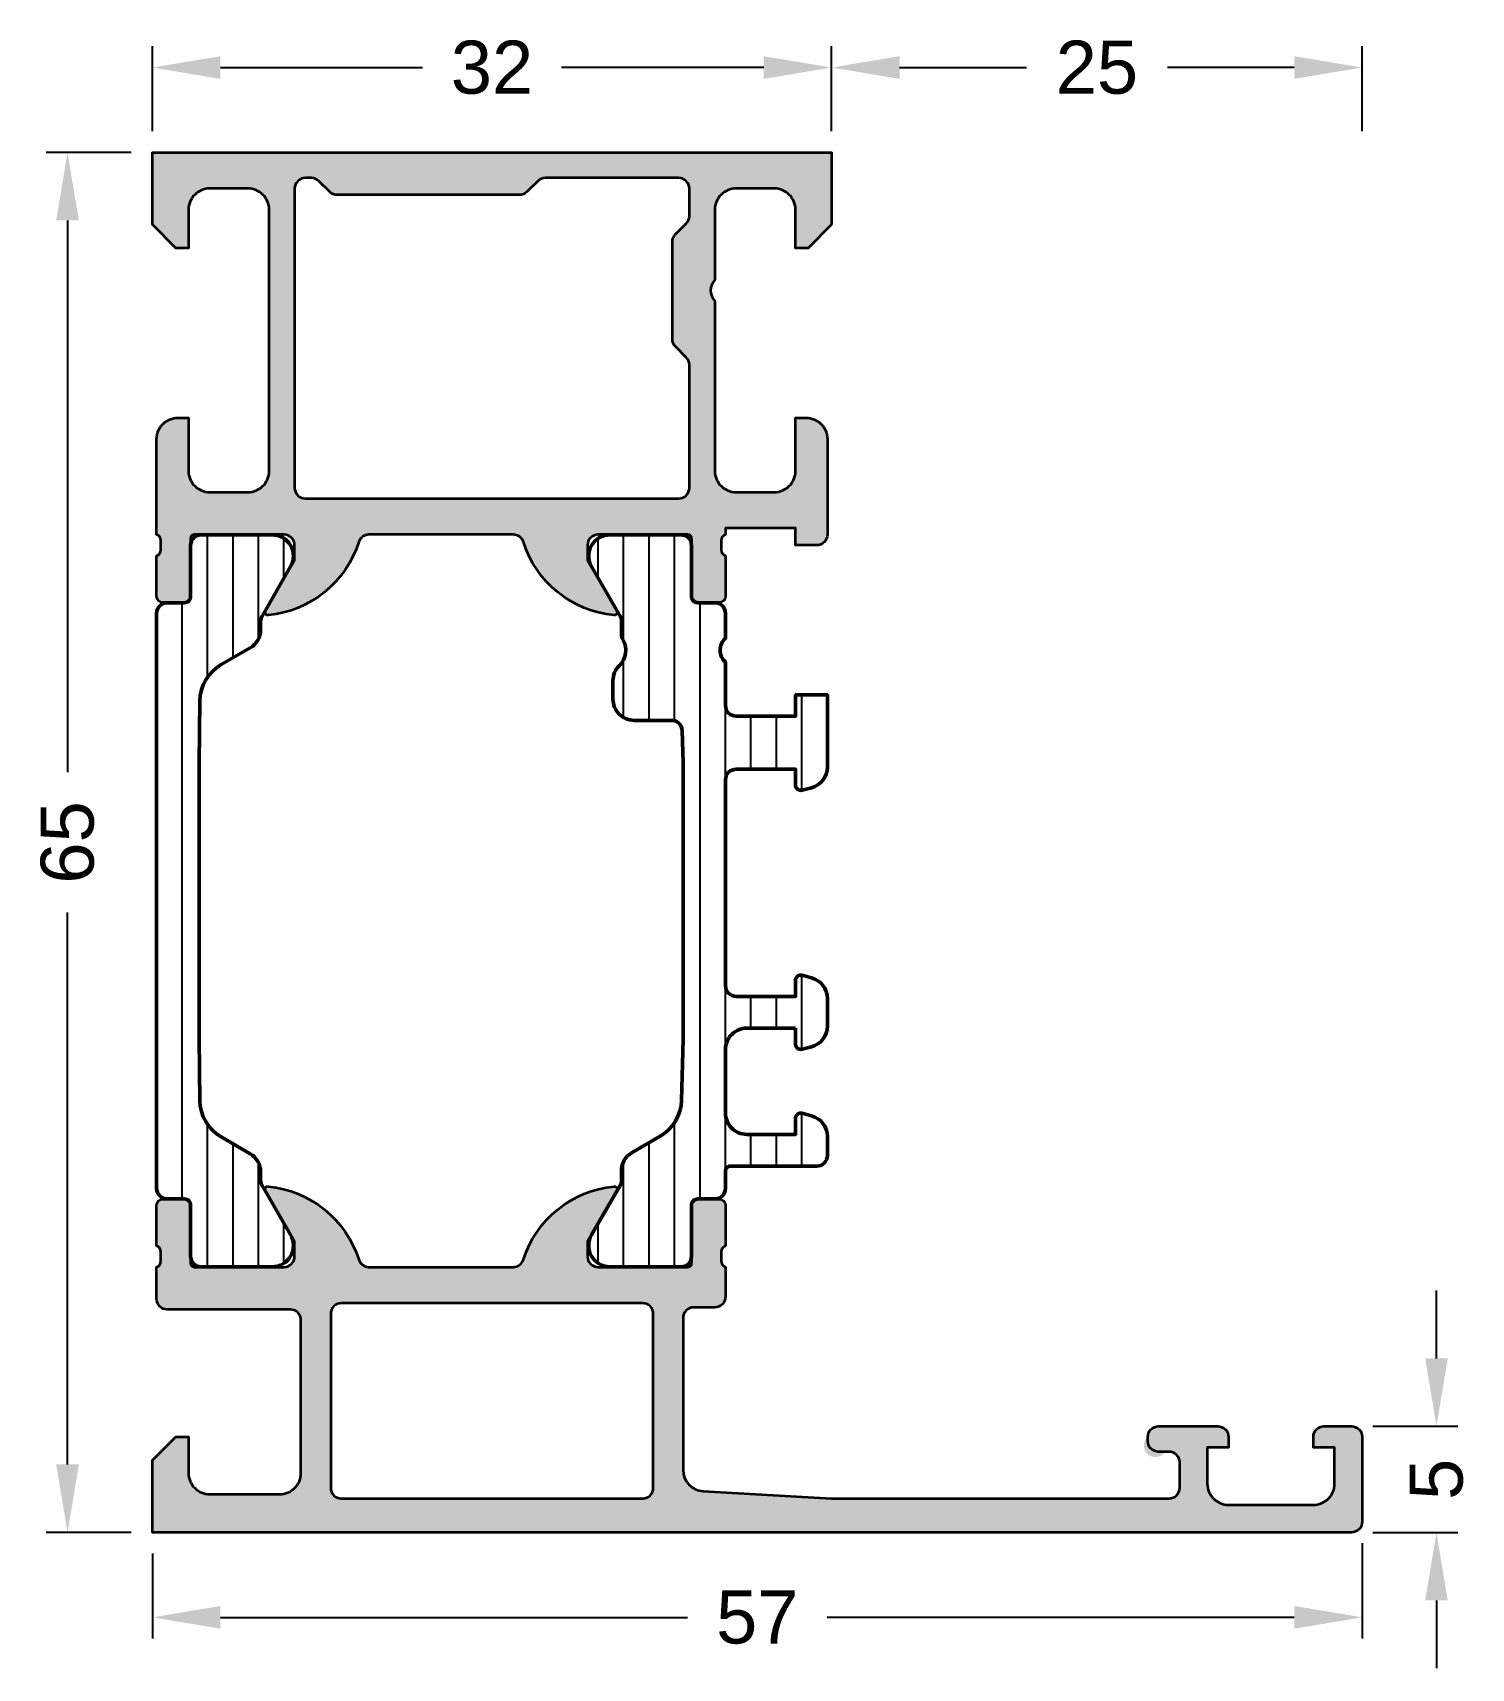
# Model space of a CAD drawing. Header units: millimetres. Extents: x 57.3 to 125.1, y 110.6 to 187.6.
import ezdxf

# ---------------------------------------------------------------- set-up
doc = ezdxf.new("R2010")
doc.units = ezdxf.units.MM
doc.header["$PDMODE"] = 1
doc.header["$PDSIZE"] = -0.001
for name, color, linetype, lineweight in [('S01_Bemaßung', 140, 'Continuous', 25), ('S03_AL_Kontur', 255, 'Continuous', 35), ('S04_AL_Schraffur', 253, 'Continuous', 25), ('S07_Isolation_Kontur', 91, 'Continuous', 50), ('S08_Isolation_Schraffur', 103, 'Continuous', 25)]:
    doc.layers.add(name, color=color, linetype=linetype, lineweight=lineweight)
doc.styles.add('Arial', font='arial.ttf')
doc.dimstyles.new('1 zu 1', dxfattribs={"dimtxt": 2.5, "dimasz": 3.2, "dimexe": 1, "dimexo": 1, "dimgap": 1.5, "dimtad": 0, "dimdec": 1, "dimrnd": 0.5, "dimdsep": 46, "dimtxsty": 'Arial', "dimcen": 0, "dimclrd": 256, "dimclre": 256, "dimclrt": 256, "dimadec": 0, "dimazin": 0, "dimtfac": 1, "dimtdec": 1, "dimtofl": 0, "dimtmove": 0, "dimatfit": 1, "dimfxl": 1, "dimtolj": 1, "dimlwd": 25, "dimlwe": 25, "dimarcsym": 0})

# ---------------------------------------------------------------- blocks, each defined once
blk = doc.blocks.new('*D15')
at = {"layer": 'Defpoints', "color": 0, "transparency": 16777216}
for p in [(94.919, 185.961), (62.919, 181.961), (94.919, 181.961)]:
    blk.add_point(p, dxfattribs=at)
at = {"layer": 'S01_Bemaßung', "lineweight": 25, "transparency": 16777216}
for p, q in [((62.919, 182.961), (62.919, 186.961)), ((94.919, 182.961), (94.919, 186.961)), ((66.119, 185.961), (75.642, 185.961)), ((91.719, 185.961), (82.196, 185.961))]:
    blk.add_line(p, q, dxfattribs=at)
at = {"layer": 'S01_Bemaßung', "transparency": 16777216}
for points in [[(66.119, 186.495), (66.119, 185.428), (62.919, 185.961)], [(91.719, 186.495), (91.719, 185.428), (94.919, 185.961)]]:
    blk.add_solid(points, dxfattribs=at)
at = {"layer": 'S01_Bemaßung', "transparency": 16777216, "insert": (78.919, 185.961), "char_height": 2.5, "attachment_point": 5, "style": 'Arial'}
blk.add_mtext('\\A1;32', dxfattribs=at)
blk = doc.blocks.new('*D16')
at = {"layer": 'Defpoints', "color": 0, "transparency": 16777216}
for p in [(119.919, 185.961), (94.919, 181.961), (119.919, 181.961)]:
    blk.add_point(p, dxfattribs=at)
at = {"layer": 'S01_Bemaßung', "lineweight": 25, "transparency": 16777216}
for p, q in [((94.919, 182.961), (94.919, 186.961)), ((119.919, 182.961), (119.919, 186.961)), ((98.119, 185.961), (104.098, 185.961)), ((116.719, 185.961), (110.74, 185.961))]:
    blk.add_line(p, q, dxfattribs=at)
at = {"layer": 'S01_Bemaßung', "transparency": 16777216}
for points in [[(98.119, 186.495), (98.119, 185.428), (94.919, 185.961)], [(116.719, 186.495), (116.719, 185.428), (119.919, 185.961)]]:
    blk.add_solid(points, dxfattribs=at)
at = {"layer": 'S01_Bemaßung', "transparency": 16777216, "insert": (107.419, 185.961), "char_height": 2.5, "attachment_point": 5, "style": 'Arial'}
blk.add_mtext('\\A1;25', dxfattribs=at)
blk = doc.blocks.new('*D17')
at = {"layer": 'Defpoints', "color": 0, "transparency": 16777216}
for p in [(58.919, 181.961), (62.919, 181.961), (62.919, 116.961)]:
    blk.add_point(p, dxfattribs=at)
at = {"layer": 'S01_Bemaßung', "lineweight": 25, "transparency": 16777216}
for p, q in [((61.919, 181.961), (57.919, 181.961)), ((58.919, 178.761), (58.919, 152.768)), ((58.919, 120.161), (58.919, 146.154)), ((61.919, 116.961), (57.919, 116.961))]:
    blk.add_line(p, q, dxfattribs=at)
at = {"layer": 'S01_Bemaßung', "transparency": 16777216}
for points in [[(58.386, 178.761), (59.452, 178.761), (58.919, 181.961)], [(58.386, 120.161), (59.452, 120.161), (58.919, 116.961)]]:
    blk.add_solid(points, dxfattribs=at)
at = {"layer": 'S01_Bemaßung', "transparency": 16777216, "insert": (58.919, 149.461), "char_height": 2.5, "attachment_point": 5, "rotation": 90, "style": 'Arial'}
blk.add_mtext('\\A1;65', dxfattribs=at)
blk = doc.blocks.new('*D18')
at = {"layer": 'Defpoints', "color": 0, "transparency": 16777216}
for p in [(119.919, 117.461), (62.919, 116.961), (119.919, 112.961)]:
    blk.add_point(p, dxfattribs=at)
at = {"layer": 'S01_Bemaßung', "lineweight": 25, "transparency": 16777216}
for p, q in [((119.919, 116.461), (119.919, 111.961)), ((62.919, 115.961), (62.919, 111.961)), ((66.119, 112.961), (88.128, 112.961)), ((116.719, 112.961), (94.709, 112.961))]:
    blk.add_line(p, q, dxfattribs=at)
at = {"layer": 'S01_Bemaßung', "transparency": 16777216}
for points in [[(66.119, 113.495), (66.119, 112.428), (62.919, 112.961)], [(116.719, 113.495), (116.719, 112.428), (119.919, 112.961)]]:
    blk.add_solid(points, dxfattribs=at)
at = {"layer": 'S01_Bemaßung', "transparency": 16777216, "insert": (91.419, 112.961), "char_height": 2.5, "attachment_point": 5, "style": 'Arial'}
blk.add_mtext('\\A1;57', dxfattribs=at)
blk = doc.blocks.new('*D19')
at = {"layer": 'Defpoints', "color": 0, "transparency": 16777216}
for p in [(119.419, 121.961), (123.419, 121.961), (119.419, 116.961)]:
    blk.add_point(p, dxfattribs=at)
at = {"layer": 'S01_Bemaßung', "lineweight": 25, "transparency": 16777216}
for p, q in [((123.419, 125.161), (123.419, 128.361)), ((120.419, 121.961), (124.419, 121.961)), ((120.419, 116.961), (124.419, 116.961)), ((123.419, 113.761), (123.419, 110.561))]:
    blk.add_line(p, q, dxfattribs=at)
at = {"layer": 'S01_Bemaßung', "transparency": 16777216}
for points in [[(122.886, 125.161), (123.952, 125.161), (123.419, 121.961)], [(122.886, 113.761), (123.952, 113.761), (123.419, 116.961)]]:
    blk.add_solid(points, dxfattribs=at)
at = {"layer": 'S01_Bemaßung', "transparency": 16777216, "insert": (123.419, 119.461), "char_height": 2.5, "attachment_point": 5, "rotation": 90, "style": 'Arial'}
blk.add_mtext('\\A1;5', dxfattribs=at)

msp = doc.modelspace()

# ---------------------------------------------------------------- hatches: boundary and pattern name
at = {"layer": 'S04_AL_Schraffur'}
h = msp.add_hatch(color=256, dxfattribs=at)
h.dxf.hatch_style = 1
h.paths.add_polyline_path([(62.919, 181.961), (62.919, 178.561), (64.019, 177.461), (64.619, 177.461), (64.619, 179.261, -0.414214), (65.619, 180.261), (67.419, 180.261, -0.414214), (68.419, 179.261), (68.419, 166.961, -0.414214), (67.419, 165.961), (65.619, 165.961, -0.414214), (64.619, 166.961), (64.619, 169.461), (64.119, 169.461, 0.414214), (63.119, 168.461), (63.119, 163.961, -0.317837), (63.319, 163.678), (63.319, 163.244, -0.317837), (63.119, 162.961), (63.119, 161.061, 0.414214), (63.419, 160.761), (64.409, 160.761, 0.414214), (64.709, 161.061), (64.709, 163.761, -0.414214), (64.909, 163.961), (69.119, 163.961, -0.414214), (69.619, 163.461), (69.619, 162.761), (68.237, 160.368, 0.610538), (68.371, 160.162, 0.299201), (72.643, 163.614, -0.326134), (73.119, 163.961), (79.919, 163.961, -0.326134), (80.395, 163.614, 0.299201), (84.667, 160.162, 0.610538), (84.8, 160.368), (83.419, 162.761), (83.419, 163.461, -0.414214), (83.919, 163.961), (88.129, 163.961, -0.414214), (88.329, 163.761), (88.329, 161.061, 0.414214), (88.629, 160.761), (89.619, 160.761, 0.414214), (89.919, 161.061), (89.919, 162.961, -0.317837), (89.719, 163.244), (89.719, 163.678, -0.317837), (89.919, 163.961), (89.919, 164.261), (93.219, 164.261), (93.219, 163.461), (94.219, 163.461, 0.414214), (94.719, 163.961), (94.719, 168.461, 0.414214), (93.719, 169.461), (93.219, 169.461), (93.219, 166.961, -0.414214), (92.219, 165.961), (90.419, 165.961, -0.414214), (89.419, 166.961), (89.419, 174.961, -0.4), (89.419, 175.961), (89.419, 179.261, -0.414214), (90.419, 180.261), (92.219, 180.261, -0.414214), (93.219, 179.261), (93.219, 177.461), (93.819, 177.461), (94.919, 178.561), (94.919, 181.961)])
h.paths.add_polyline_path([(80.212, 179.961, 0.198912), (80.565, 180.108), (81.072, 180.615, -0.198912), (81.426, 180.761), (87.719, 180.761, -0.414214), (88.219, 180.261), (88.219, 178.968, -0.198912), (88.072, 178.615), (87.565, 178.108, 0.198912), (87.419, 177.754), (87.419, 173.168, 0.198912), (87.565, 172.815), (88.072, 172.308, -0.198912), (88.219, 171.954), (88.219, 166.161, -0.414214), (87.719, 165.661), (70.119, 165.661, -0.414214), (69.619, 166.161), (69.619, 180.261, -0.414214), (70.119, 180.761), (70.412, 180.761, -0.198912), (70.765, 180.615), (71.272, 180.108, 0.198912), (71.626, 179.961)], flags=16)
h = msp.add_hatch(color=256, dxfattribs=at)
h.dxf.hatch_style = 1
h.paths.add_polyline_path([(72.643, 129.809, 0.299201), (68.371, 133.261, 0.610538), (68.237, 133.054), (69.619, 130.661), (69.619, 129.961, -0.414214), (69.119, 129.461), (64.909, 129.461, -0.414214), (64.709, 129.661), (64.709, 132.361, 0.414214), (64.409, 132.661), (63.419, 132.661, 0.414214), (63.119, 132.361), (63.119, 130.461, -0.317837), (63.319, 130.178), (63.319, 129.744, -0.317837), (63.119, 129.461), (63.119, 127.961, 0.414214), (63.619, 127.461), (69.419, 127.461, -0.414214), (69.919, 126.961), (69.919, 119.761, -0.414214), (68.919, 118.761), (65.619, 118.761, -0.414214), (64.619, 119.761), (64.619, 121.461), (64.019, 121.461), (62.919, 120.361), (62.919, 116.961), (119.419, 116.961, 0.414214), (119.919, 117.461), (119.919, 121.461, 0.414214), (119.419, 121.961), (118.119, 121.961, 0.414214), (117.619, 121.461), (117.619, 120.961), (118.619, 120.961), (118.619, 119.261, -0.414214), (117.619, 118.261), (113.619, 118.261, -0.414214), (112.619, 119.261), (112.619, 120.961), (113.619, 120.961), (113.619, 121.461, 0.414214), (113.119, 121.961), (110.319, 121.961, 0.414214), (109.819, 121.461, 1.076163), (110.58, 120.701, -0.568801), (111.319, 120.261), (111.319, 119.061, -0.414214), (110.819, 118.561), (94.919, 118.561), (88.862, 118.907, -0.397592), (87.919, 119.906), (87.919, 127.061, -0.414214), (88.419, 127.561), (89.419, 127.561, 0.414214), (89.919, 128.061), (89.919, 129.461, -0.317837), (89.719, 129.744), (89.719, 130.178, -0.317837), (89.919, 130.461), (89.919, 132.361, 0.414214), (89.619, 132.661), (88.629, 132.661, 0.414214), (88.329, 132.361), (88.329, 129.661, -0.414214), (88.129, 129.461), (83.919, 129.461, -0.414214), (83.419, 129.961), (83.419, 130.661), (84.8, 133.054, 0.610538), (84.667, 133.261, 0.299201), (80.395, 129.809, -0.326134), (79.919, 129.461), (73.119, 129.461, -0.326134)])
h.paths.add_polyline_path([(71.819, 127.761), (86.019, 127.761, -0.414214), (86.519, 127.261), (86.519, 119.061, -0.414214), (86.019, 118.561), (71.819, 118.561, -0.414214), (71.319, 119.061), (71.319, 127.261, -0.414214)], flags=16)
at = {"layer": 'S08_Isolation_Schraffur', "extrusion": (-4.90947e-48, -3.69623e-33, -1)}
h = msp.add_hatch(dxfattribs=at)
h.set_pattern_fill('LINIE', color=256, scale=1.2, angle=-90)
h.set_pattern_definition([(270, (-63.1189, 146.7112), (1.2, 8e-16), [])])
h.paths.add_polyline_path([(-67.519, 134.8, 0.267949), (-68.019, 133.934), (-68.019, 133.547, -0.131652), (-68.086, 133.297), (-69.428, 130.971, 0.57735), (-68.562, 129.471), (-65.219, 129.471, 0.414214), (-64.719, 129.971), (-64.719, 132.371, -0.414214), (-64.419, 132.671), (-63.619, 132.671, 0.414214), (-63.119, 133.171), (-63.119, 160.251, 0.414214), (-63.619, 160.751), (-64.419, 160.751, -0.414214), (-64.719, 161.051), (-64.719, 163.451, 0.414214), (-65.219, 163.951), (-68.562, 163.951, 0.57735), (-69.428, 162.451), (-68.086, 160.126, -0.131652), (-68.019, 159.876), (-68.019, 159.489, 0.267949), (-67.519, 158.623), (-66.155, 157.835, -0.264648), (-65.155, 156.128), (-65.119, 153.211), (-65.119, 140.211), (-65.155, 137.295, -0.264648), (-66.155, 135.588)])
at = {"layer": 'S08_Isolation_Schraffur'}
h = msp.add_hatch(dxfattribs=at)
h.set_pattern_fill('LINIE', color=256, scale=1.2, angle=270)
h.set_pattern_definition([(270, (89.9189, 163.9612), (1.2, -2e-16), [])])
h.paths.add_polyline_path([(84.952, 133.297), (83.609, 130.971, 0.57735), (84.475, 129.471), (87.819, 129.471, 0.414214), (88.319, 129.971), (88.319, 132.371, -0.414214), (88.619, 132.671), (89.419, 132.671, 0.414214), (89.919, 133.171), (89.919, 134.011, -0.414214), (90.119, 134.211), (94.219, 134.211, 0.414214), (94.719, 134.711), (94.719, 135.618, 0.339454), (93.978, 136.584), (93.534, 136.703, 0.493145), (93.219, 136.461), (93.219, 135.711), (90.919, 135.711, -0.414214), (89.919, 136.711), (89.919, 139.711, -0.414214), (90.919, 140.711), (93.219, 140.711), (93.219, 139.961, 0.493145), (93.534, 139.72), (93.978, 139.839, 0.339454), (94.719, 140.805), (94.719, 142.118, 0.339454), (93.978, 143.084), (93.534, 143.203, 0.493145), (93.219, 142.961), (93.219, 142.211), (90.419, 142.211, -0.414214), (89.919, 142.711), (89.919, 152.411, -0.414214), (90.419, 152.911), (93.219, 152.911), (93.219, 152.161, 0.493145), (93.534, 151.92), (93.978, 152.039, 0.339454), (94.719, 153.005), (94.719, 156.411), (93.219, 156.411), (93.219, 155.411), (90.419, 155.411, -0.414214), (89.919, 155.911), (89.919, 157.952, -0.447214), (89.919, 159.07), (89.919, 160.251, 0.414214), (89.419, 160.751), (88.619, 160.751, -0.414214), (88.319, 161.051), (88.319, 163.451, 0.414214), (87.819, 163.951), (84.475, 163.951, 0.57735), (83.609, 162.451), (85.019, 160.01), (85.019, 159.26, 0.131326), (85.086, 159.01, -0.341886), (84.919, 157.797, 0.201513), (84.619, 157.083), (84.619, 156.211, 0.414214), (85.619, 155.211), (87.381, 155.211, -0.406956), (87.881, 154.724), (87.919, 153.211), (87.919, 140.211), (87.847, 137.308, -0.261304), (86.847, 135.626), (85.519, 134.859, 0.362054), (84.998, 133.689, -0.206032)])

# ---------------------------------------------------------------- linework, layer by layer
at = {"layer": 'S03_AL_Kontur'}
for points in [[(94.919, 178.561), (93.819, 177.461), (93.219, 177.461), (93.219, 179.261, 0.414214), (92.219, 180.261), (90.419, 180.261, 0.414214), (89.419, 179.261), (89.419, 175.961, 0.4), (89.419, 174.961), (89.419, 166.961, 0.414214), (90.419, 165.961), (92.219, 165.961, 0.414214), (93.219, 166.961), (93.219, 169.461), (93.719, 169.461, -0.414214), (94.719, 168.461), (94.719, 163.961, -0.414214), (94.219, 163.461), (93.219, 163.461), (93.219, 164.261), (89.919, 164.261), (89.919, 163.961, 0.317837), (89.719, 163.678), (89.719, 163.244, 0.317837), (89.919, 162.961), (89.919, 161.061, -0.414214), (89.619, 160.761), (88.629, 160.761, -0.414214), (88.329, 161.061), (88.329, 163.761, 0.414214), (88.129, 163.961), (83.919, 163.961, 0.414214), (83.419, 163.461), (83.419, 162.761), (84.8, 160.368, -0.610538), (84.667, 160.162, -0.299201), (80.395, 163.614, 0.326134), (79.919, 163.961), (73.119, 163.961, 0.326134), (72.643, 163.614, -0.299201), (68.371, 160.162, -0.610538), (68.237, 160.368), (69.619, 162.761), (69.619, 163.461, 0.414214), (69.119, 163.961), (64.909, 163.961, 0.414214), (64.709, 163.761), (64.709, 161.061, -0.414214), (64.409, 160.761), (63.419, 160.761, -0.414214), (63.119, 161.061), (63.119, 162.961, 0.317837), (63.319, 163.244), (63.319, 163.678, 0.317837), (63.119, 163.961), (63.119, 168.461, -0.414214), (64.119, 169.461), (64.619, 169.461), (64.619, 166.961, 0.414214), (65.619, 165.961), (67.419, 165.961, 0.414214), (68.419, 166.961), (68.419, 179.261, 0.414214), (67.419, 180.261), (65.619, 180.261, 0.414214), (64.619, 179.261), (64.619, 177.461), (64.019, 177.461), (62.919, 178.561), (62.919, 181.961), (94.919, 181.961)], [(70.119, 180.761, 0.414214), (69.619, 180.261), (69.619, 166.161, 0.414214), (70.119, 165.661), (87.719, 165.661, 0.414214), (88.219, 166.161), (88.219, 171.954, 0.198912), (88.072, 172.308), (87.565, 172.815, -0.198912), (87.419, 173.168), (87.419, 177.754, -0.198912), (87.565, 178.108), (88.072, 178.615, 0.198912), (88.219, 178.968), (88.219, 180.261, 0.414214), (87.719, 180.761), (81.426, 180.761, 0.198912), (81.072, 180.615), (80.565, 180.108, -0.198912), (80.212, 179.961), (71.626, 179.961, -0.198912), (71.272, 180.108), (70.765, 180.615, 0.198912), (70.412, 180.761)], [(72.643, 129.809, 0.326134), (73.119, 129.461), (79.919, 129.461, 0.326134), (80.395, 129.809, -0.299201), (84.667, 133.261, -0.610538), (84.8, 133.054), (83.419, 130.661), (83.419, 129.961, 0.414214), (83.919, 129.461), (88.129, 129.461, 0.414214), (88.329, 129.661), (88.329, 132.361, -0.414214), (88.629, 132.661), (89.619, 132.661, -0.414214), (89.919, 132.361), (89.919, 130.461, 0.317837), (89.719, 130.178), (89.719, 129.744, 0.317837), (89.919, 129.461), (89.919, 128.061, -0.414214), (89.419, 127.561), (88.419, 127.561, 0.414214), (87.919, 127.061), (87.919, 119.906, 0.397592), (88.862, 118.907), (94.919, 118.561), (110.819, 118.561, 0.414214), (111.319, 119.061), (111.319, 120.261, 0.414214), (110.819, 120.761), (110.319, 120.761, -0.414214), (109.819, 121.261), (109.819, 121.461, -0.414214), (110.319, 121.961), (113.119, 121.961, -0.414214), (113.619, 121.461), (113.619, 120.961), (112.619, 120.961), (112.619, 119.261, 0.414214), (113.619, 118.261), (117.619, 118.261, 0.414214), (118.619, 119.261), (118.619, 120.961), (117.619, 120.961), (117.619, 121.461, -0.414214), (118.119, 121.961), (119.419, 121.961, -0.414214), (119.919, 121.461), (119.919, 117.461, -0.414214), (119.419, 116.961), (62.919, 116.961), (62.919, 120.361), (64.019, 121.461), (64.619, 121.461), (64.619, 119.761, 0.414214), (65.619, 118.761), (68.919, 118.761, 0.414214), (69.919, 119.761), (69.919, 126.961, 0.414214), (69.419, 127.461), (63.619, 127.461, -0.414214), (63.119, 127.961), (63.119, 129.461, 0.317837), (63.319, 129.744), (63.319, 130.178, 0.317837), (63.119, 130.461), (63.119, 132.361, -0.414214), (63.419, 132.661), (64.409, 132.661, -0.414214), (64.709, 132.361), (64.709, 129.661, 0.414214), (64.909, 129.461), (69.119, 129.461, 0.414214), (69.619, 129.961), (69.619, 130.661), (68.237, 133.054, -0.610538), (68.371, 133.261, -0.299201)], [(71.819, 127.761, 0.414214), (71.319, 127.261), (71.319, 119.061, 0.414214), (71.819, 118.561), (86.019, 118.561, 0.414214), (86.519, 119.061), (86.519, 127.261, 0.414214), (86.019, 127.761)]]:
    msp.add_lwpolyline(points, format="xyb", close=True, dxfattribs=at)
at = {"layer": 'S07_Isolation_Kontur', "extrusion": (-4.90947e-48, -3.69623e-33, -1)}
msp.add_lwpolyline([(-68.019, 159.876), (-68.019, 159.489, 0.267949), (-67.519, 158.623), (-66.155, 157.835, -0.264648), (-65.155, 156.128), (-65.119, 153.211), (-65.119, 140.211), (-65.155, 137.295, -0.264648), (-66.155, 135.588), (-67.519, 134.8, 0.267949), (-68.019, 133.934), (-68.019, 133.547, -0.131652), (-68.086, 133.297), (-69.428, 130.971, 0.57735), (-68.562, 129.471), (-65.219, 129.471, 0.414214), (-64.719, 129.971), (-64.719, 132.371, -0.414214), (-64.419, 132.671), (-63.619, 132.671, 0.414214), (-63.119, 133.171), (-63.119, 160.251, 0.414214), (-63.619, 160.751), (-64.419, 160.751, -0.414214), (-64.719, 161.051), (-64.719, 163.451, 0.414214), (-65.219, 163.951), (-68.562, 163.951, 0.57735), (-69.428, 162.451), (-68.086, 160.126, -0.131652)], format="xyb", close=True, dxfattribs=at)
at = {"layer": 'S07_Isolation_Kontur'}
msp.add_lwpolyline([(93.219, 140.711), (90.919, 140.711, 0.414214), (89.919, 139.711), (89.919, 136.711, 0.414214), (90.919, 135.711), (93.219, 135.711), (93.219, 136.461, -0.493145), (93.534, 136.703), (93.978, 136.584, -0.339454), (94.719, 135.618), (94.719, 134.711, -0.414214), (94.219, 134.211), (90.119, 134.211, 0.414214), (89.919, 134.011), (89.919, 133.171, -0.414214), (89.419, 132.671), (88.619, 132.671, 0.414214), (88.319, 132.371), (88.319, 129.971, -0.414214), (87.819, 129.471), (84.475, 129.471, -0.57735), (83.609, 130.971), (84.952, 133.297, 0.131652), (85.019, 133.547), (85.019, 133.993, -0.267949), (85.519, 134.859), (86.847, 135.626, 0.261304), (87.847, 137.308), (87.919, 140.199, 0.006211), (87.919, 140.224), (87.919, 153.211), (87.881, 154.724, 0.406956), (87.381, 155.211), (85.619, 155.211, -0.414214), (84.619, 156.211), (84.619, 157.083, -0.201513), (84.919, 157.797, 0.341886), (85.086, 159.01, -0.131326), (85.019, 159.26), (85.019, 159.876, 0.131652), (84.952, 160.126), (83.609, 162.451, -0.57735), (84.475, 163.951), (87.819, 163.951, -0.414214), (88.319, 163.451), (88.319, 161.051, 0.414214), (88.619, 160.751), (89.419, 160.751, -0.414214), (89.919, 160.251), (89.919, 159.07, 0.447214), (89.919, 157.952), (89.919, 155.911, 0.414214), (90.419, 155.411), (93.219, 155.411), (93.219, 156.411), (94.719, 156.411), (94.719, 153.005, -0.339454), (93.978, 152.039), (93.534, 151.92, -0.493145), (93.219, 152.161), (93.219, 152.911), (90.419, 152.911, 0.414214), (89.919, 152.411), (89.919, 142.711, 0.414214), (90.419, 142.211), (93.219, 142.211), (93.219, 142.961, -0.493145), (93.534, 143.203), (93.978, 143.084, -0.339454), (94.719, 142.118), (94.719, 140.805, -0.339454), (93.978, 139.839), (93.534, 139.72, -0.493145), (93.219, 139.961)], format="xyb", close=True, dxfattribs=at)

# ---------------------------------------------------------------- dimensions: what is measured, and where the dimension line sits
at = {"layer": 'S01_Bemaßung'}
for base, p1, p2, picture, middle in [((94.919, 185.961), (62.919, 181.961), (94.919, 181.961), '*D15', (78.919, 185.961)), ((119.919, 112.961), (62.919, 116.961), (119.919, 117.461), '*D18', (91.419, 112.961))]:
    dim = msp.add_linear_dim(base=base, p1=p1, p2=p2, dimstyle='1 zu 1', dxfattribs=at)
    dim.commit()
    dim.dimension.update_dxf_attribs({"geometry": picture, "text_midpoint": middle})
dim = msp.add_linear_dim(base=(119.919, 185.961), p1=(94.919, 181.961), p2=(119.919, 181.961), dimstyle='1 zu 1', override={"dimtmove": 1}, dxfattribs=at)
dim.commit()
dim.dimension.update_dxf_attribs({"geometry": '*D16', "text_midpoint": (107.419, 185.961)})
for base, p1, p2, picture, middle in [((58.919, 181.961), (62.919, 116.961), (62.919, 181.961), '*D17', (58.919, 149.461)), ((123.419, 121.961), (119.419, 116.961), (119.419, 121.961), '*D19', (123.419, 119.461))]:
    dim = msp.add_linear_dim(base=base, p1=p1, p2=p2, angle=90, dimstyle='1 zu 1', dxfattribs=at)
    dim.commit()
    dim.dimension.update_dxf_attribs({"geometry": picture, "text_midpoint": middle})

doc.saveas('drawing.dxf')
